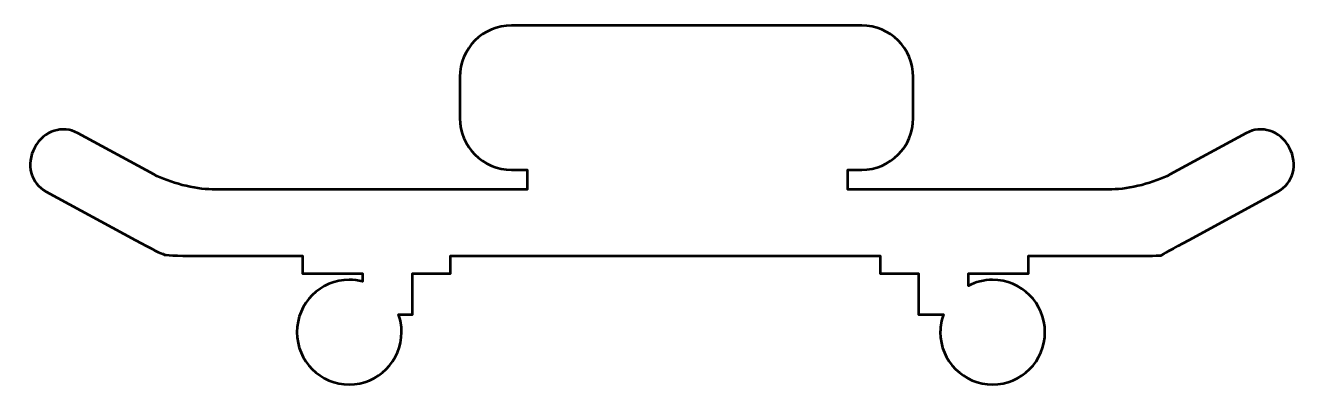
# Model space of a CAD drawing. Header units: centimetres. Extents: x -16.4 to -4.1, y -12.8 to -9.3.
import ezdxf

# ---------------------------------------------------------------- set-up
doc = ezdxf.new("R2010")
doc.units = ezdxf.units.CM
doc.header["$MEASUREMENT"] = 0
doc.layers.add('Layer 1', color=7, linetype='Continuous')

msp = doc.modelspace()

# ---------------------------------------------------------------- linework, layer by layer
at = {"layer": 'Layer 1', "lineweight": 53}
msp.add_open_spline([(-8.30003, -10.70002), (-8.30003, -10.70002), (-8.43345, -10.70002), (-8.43345, -10.70002), (-8.43345, -10.70002), (-8.43345, -10.70002), (-8.43345, -10.89051), (-8.43345, -10.89051), (-8.43345, -10.89051), (-8.43345, -10.89051), (-5.87209, -10.89051), (-5.87209, -10.89051), (-5.87209, -10.89051), (-5.70709, -10.89051), (-5.45351, -10.82597), (-5.30856, -10.74711), (-5.30856, -10.74711), (-5.30856, -10.74711), (-4.56772, -10.34408), (-4.56772, -10.34408), (-4.56772, -10.34408), (-4.4228, -10.26523), (-4.23971, -10.3193), (-4.15006, -10.48409), (-4.15006, -10.48409), (-4.06045, -10.64885), (-4.11455, -10.83196), (-4.2595, -10.91082), (-4.2595, -10.91082), (-4.2595, -10.91082), (-5.12627, -11.38238), (-5.12627, -11.38238), (-5.12627, -11.38238), (-5.2712, -11.46122), (-5.3898, -11.52797), (-5.3898, -11.53065), (-5.3898, -11.53065), (-5.3898, -11.53334), (-5.52478, -11.53556), (-5.68977, -11.53556), (-5.68977, -11.53556), (-5.68977, -11.53556), (-6.68184, -11.53556), (-6.68184, -11.53556), (-6.68184, -11.53556), (-6.68184, -11.53556), (-6.68184, -11.70689), (-6.68184, -11.70689), (-6.68184, -11.70689), (-6.68184, -11.70689), (-7.26392, -11.70689), (-7.26392, -11.70689), (-7.26392, -11.70689), (-7.26392, -11.70689), (-7.26392, -11.82617), (-7.26392, -11.82617), (-7.26392, -11.82617), (-7.19379, -11.7896), (-7.11406, -11.7689), (-7.02949, -11.7689), (-7.02949, -11.7689), (-6.74902, -11.7689), (-6.52166, -11.99628), (-6.52166, -12.27673), (-6.52166, -12.27673), (-6.52166, -12.55721), (-6.74902, -12.78458), (-7.02949, -12.78458), (-7.02949, -12.78458), (-7.30996, -12.78458), (-7.53734, -12.55721), (-7.53734, -12.27673), (-7.53734, -12.27673), (-7.53734, -12.21599), (-7.52666, -12.15776), (-7.5071, -12.10377), (-7.5071, -12.10377), (-7.5071, -12.10377), (-7.74898, -12.10377), (-7.74898, -12.10377), (-7.74898, -12.10377), (-7.74898, -12.10377), (-7.74898, -11.70689), (-7.74898, -11.70689), (-7.74898, -11.70689), (-7.74898, -11.70689), (-8.11939, -11.70689), (-8.11939, -11.70689), (-8.11939, -11.70689), (-8.11939, -11.70689), (-8.11939, -11.53556), (-8.11939, -11.53556), (-8.11939, -11.53556), (-8.11939, -11.53556), (-12.29099, -11.53556), (-12.29099, -11.53556), (-12.29099, -11.53556), (-12.29099, -11.53556), (-12.29099, -11.70689), (-12.29099, -11.70689), (-12.29099, -11.70689), (-12.29099, -11.70689), (-12.6614, -11.70689), (-12.6614, -11.70689), (-12.6614, -11.70689), (-12.6614, -11.70689), (-12.66141, -12.10377), (-12.66141, -12.10377), (-12.66141, -12.10377), (-12.66141, -12.10377), (-12.79604, -12.10377), (-12.79604, -12.10377), (-12.79604, -12.10377), (-12.77649, -12.15776), (-12.7658, -12.21599), (-12.7658, -12.27673), (-12.7658, -12.27673), (-12.7658, -12.55721), (-12.99317, -12.78458), (-13.27364, -12.78458), (-13.27364, -12.78458), (-13.5541, -12.78458), (-13.78149, -12.55721), (-13.78149, -12.27673), (-13.78149, -12.27673), (-13.78149, -11.99628), (-13.5541, -11.7689), (-13.27364, -11.7689), (-13.27364, -11.7689), (-13.22972, -11.7689), (-13.18711, -11.77448), (-13.14647, -11.78496), (-13.14647, -11.78496), (-13.14647, -11.78496), (-13.14647, -11.70689), (-13.14647, -11.70689), (-13.14647, -11.70689), (-13.14647, -11.70689), (-13.72855, -11.70689), (-13.72855, -11.70689), (-13.72855, -11.70689), (-13.72855, -11.70689), (-13.72855, -11.53556), (-13.72855, -11.53556), (-13.72855, -11.53556), (-13.72855, -11.53556), (-14.77351, -11.53556), (-14.77351, -11.53556), (-14.77351, -11.53556), (-14.93852, -11.53556), (-15.07353, -11.52928), (-15.07353, -11.52166), (-15.07353, -11.52166), (-15.07353, -11.51402), (-15.07591, -11.51216), (-15.07882, -11.51756), (-15.07882, -11.51756), (-15.08172, -11.52293), (-15.2027, -11.46283), (-15.34763, -11.38397), (-15.34763, -11.38397), (-15.34763, -11.38397), (-16.21733, -10.91082), (-16.21733, -10.91082), (-16.21733, -10.91082), (-16.36227, -10.83196), (-16.41635, -10.64885), (-16.32671, -10.48409), (-16.32671, -10.48409), (-16.23712, -10.3193), (-16.05401, -10.26522), (-15.90908, -10.34408), (-15.90908, -10.34408), (-15.90908, -10.34408), (-15.16824, -10.74711), (-15.16824, -10.74711), (-15.16824, -10.74711), (-15.0233, -10.82597), (-14.76973, -10.89051), (-14.60471, -10.8905), (-14.60471, -10.8905), (-14.60471, -10.8905), (-11.54573, -10.89051), (-11.54573, -10.89051), (-11.54573, -10.89051), (-11.54573, -10.89051), (-11.54573, -10.70002), (-11.54573, -10.70002), (-11.54573, -10.70002), (-11.54573, -10.70002), (-11.70003, -10.70002), (-11.70003, -10.70002), (-11.70003, -10.70002), (-11.97617, -10.70002), (-12.20003, -10.47616), (-12.20003, -10.20002), (-12.20003, -10.20002), (-12.20003, -10.20002), (-12.20003, -9.80002), (-12.20003, -9.80002), (-12.20003, -9.80002), (-12.20003, -9.52388), (-11.97617, -9.30002), (-11.70003, -9.30002), (-11.70003, -9.30002), (-11.70003, -9.30002), (-8.30003, -9.30002), (-8.30003, -9.30002), (-8.30003, -9.30002), (-8.02389, -9.30002), (-7.80003, -9.52388), (-7.80003, -9.80002), (-7.80003, -9.80002), (-7.80003, -9.80002), (-7.80003, -10.20002), (-7.80003, -10.20002), (-7.80003, -10.20002), (-7.80003, -10.47616), (-8.02389, -10.70002), (-8.30003, -10.70002)], degree=3, knots=[0, 0, 0, 0, 0.01785714, 0.01785714, 0.01785714, 0.01785714, 0.03571429, 0.03571429, 0.03571429, 0.03571429, 0.05357143, 0.05357143, 0.05357143, 0.05357143, 0.07142857, 0.07142857, 0.07142857, 0.07142857, 0.08928571, 0.08928571, 0.08928571, 0.08928571, 0.10714286, 0.10714286, 0.10714286, 0.10714286, 0.125, 0.125, 0.125, 0.125, 0.14285714, 0.14285714, 0.14285714, 0.14285714, 0.16071429, 0.16071429, 0.16071429, 0.16071429, 0.17857143, 0.17857143, 0.17857143, 0.17857143, 0.19642857, 0.19642857, 0.19642857, 0.19642857, 0.21428571, 0.21428571, 0.21428571, 0.21428571, 0.23214286, 0.23214286, 0.23214286, 0.23214286, 0.25, 0.25, 0.25, 0.25, 0.26785714, 0.26785714, 0.26785714, 0.26785714, 0.28571429, 0.28571429, 0.28571429, 0.28571429, 0.30357143, 0.30357143, 0.30357143, 0.30357143, 0.32142857, 0.32142857, 0.32142857, 0.32142857, 0.33928571, 0.33928571, 0.33928571, 0.33928571, 0.35714286, 0.35714286, 0.35714286, 0.35714286, 0.375, 0.375, 0.375, 0.375, 0.39285714, 0.39285714, 0.39285714, 0.39285714, 0.41071429, 0.41071429, 0.41071429, 0.41071429, 0.42857143, 0.42857143, 0.42857143, 0.42857143, 0.44642857, 0.44642857, 0.44642857, 0.44642857, 0.46428571, 0.46428571, 0.46428571, 0.46428571, 0.48214286, 0.48214286, 0.48214286, 0.48214286, 0.5, 0.5, 0.5, 0.5, 0.51785714, 0.51785714, 0.51785714, 0.51785714, 0.53571429, 0.53571429, 0.53571429, 0.53571429, 0.55357143, 0.55357143, 0.55357143, 0.55357143, 0.57142857, 0.57142857, 0.57142857, 0.57142857, 0.58928571, 0.58928571, 0.58928571, 0.58928571, 0.60714286, 0.60714286, 0.60714286, 0.60714286, 0.625, 0.625, 0.625, 0.625, 0.64285714, 0.64285714, 0.64285714, 0.64285714, 0.66071429, 0.66071429, 0.66071429, 0.66071429, 0.67857143, 0.67857143, 0.67857143, 0.67857143, 0.69642857, 0.69642857, 0.69642857, 0.69642857, 0.71428571, 0.71428571, 0.71428571, 0.71428571, 0.73214286, 0.73214286, 0.73214286, 0.73214286, 0.75, 0.75, 0.75, 0.75, 0.76785714, 0.76785714, 0.76785714, 0.76785714, 0.78571429, 0.78571429, 0.78571429, 0.78571429, 0.80357143, 0.80357143, 0.80357143, 0.80357143, 0.82142857, 0.82142857, 0.82142857, 0.82142857, 0.83928571, 0.83928571, 0.83928571, 0.83928571, 0.85714286, 0.85714286, 0.85714286, 0.85714286, 0.875, 0.875, 0.875, 0.875, 0.89285714, 0.89285714, 0.89285714, 0.89285714, 0.91071429, 0.91071429, 0.91071429, 0.91071429, 0.92857143, 0.92857143, 0.92857143, 0.92857143, 0.94642857, 0.94642857, 0.94642857, 0.94642857, 0.96428571, 0.96428571, 0.96428571, 0.96428571, 1, 1, 1, 1], dxfattribs=at)

doc.saveas('drawing.dxf')
